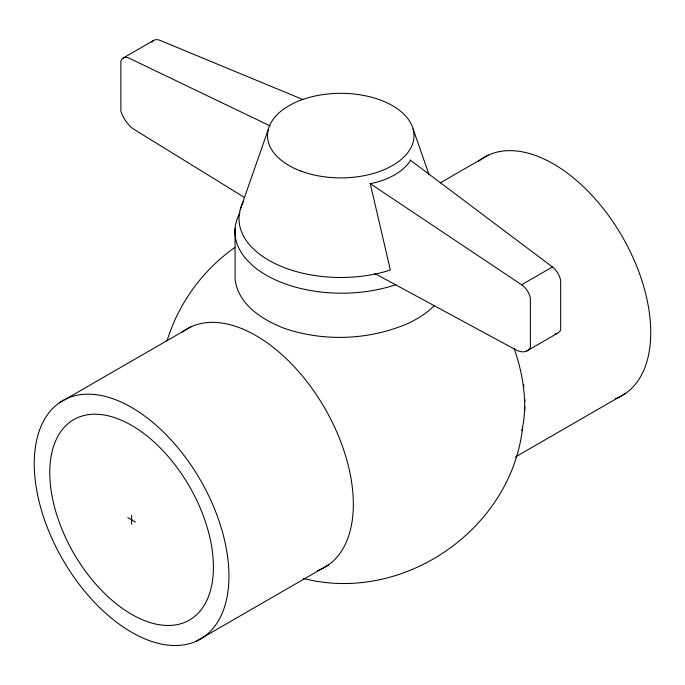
<?xml version="1.0" encoding="UTF-8"?>
<svg xmlns="http://www.w3.org/2000/svg" width="685" height="685" viewBox="0 0 685 685"><rect width="100%" height="100%" fill="white"/><g stroke="black" fill="none" stroke-linecap="round" stroke-linejoin="round"><path stroke-width="1.03" d="M522.449 428.964C510.334 530.395 402.215 604.042 303.335 578.405M167.071 340.839C178.468 303.386 202.846 269.933 234.886 247.482M240.264 209.559L268.426 128.994M410.589 160.333L408.431 163.407A73.218 46.777 6 0 1 375.243 182.578L370.242 183.631L390.364 269.95L386.957 271.089A101.748 58.747 0 0 1 275.558 263.845A101.748 58.747 0 0 1 243.312 201.852M434.495 305.578C424.734 315.143 412.593 322.07 399.809 326.754L399.295 326.882C362.468 340.436 320.666 340.942 283.539 328.064C261.953 319.475 238.072 304.44 235.083 279.223L235.083 228.353M123.172 58.02L153.645 40.432M59.252 402.866L190.858 326.882M440.404 182.809L488.277 155.17M369.943 183.434L521.61 284.78L552.47 266.962A14.025 7.86 61.6 0 1 560.655 280.465L560.655 330.101A22.151 12.356 61.6 0 1 555.081 334.006M526.774 350.994L557.307 333.364M196.723 640.98A137.659 79.477 60 0 0 161.669 430.308A137.659 79.477 60 0 0 36.373 488.242A137.659 79.477 60 0 0 196.723 640.98L328.338 564.997M515.283 457.058L625.747 393.284M302.967 99.556L159.913 40.329A14.025 8.357 58.5 0 0 151.89 42.299M270.267 125.98L129.054 58.131A14.025 7.826 61.4 0 0 120.868 61.539L120.868 111.175A22.151 12.356 61.6 0 0 134.431 129.636L244.605 197.52M374.755 273.512L515.848 349.847A22.151 13.212 58.3 0 0 530.353 347.595L530.353 297.958A14.025 8.323 58.4 0 0 521.61 284.78M127.804 517.654L135.382 522.03M410.221 160.059L552.47 266.962M413.098 128.994L428.938 174.307M131.589 515.462L131.589 524.213M181.979 332.285A137.659 79.477 60 0 1 325.717 409.844A137.659 79.477 60 0 1 317.258 570.742M478.567 161.223A137.659 79.477 60 0 1 622.237 236.565A137.659 79.477 60 0 1 615.652 398.661M523.605 384.362A135.484 78.227 60 0 1 523.862 386.426M524.856 399.492A135.484 78.227 60 0 1 524.898 401.444M524.881 406.513A135.484 78.227 60 0 1 524.641 411.642M514.033 348.16A137.659 79.477 60 0 1 521.824 430.505M396.007 284.626A106.74 61.624 0 0 1 252.157 265.146L246.566 259.555A106.74 61.624 0 0 1 239.913 212.975M300.878 171.07A73.235 42.282 0 0 0 413.903 137.822A73.235 42.282 0 0 0 307.514 97.929A73.235 42.282 0 0 0 300.878 171.07M51.555 493.277A115.714 66.813 60 0 0 186.346 621.663A115.714 66.813 60 0 0 156.874 444.582A115.714 66.813 60 0 0 51.555 493.277"/></g></svg>
